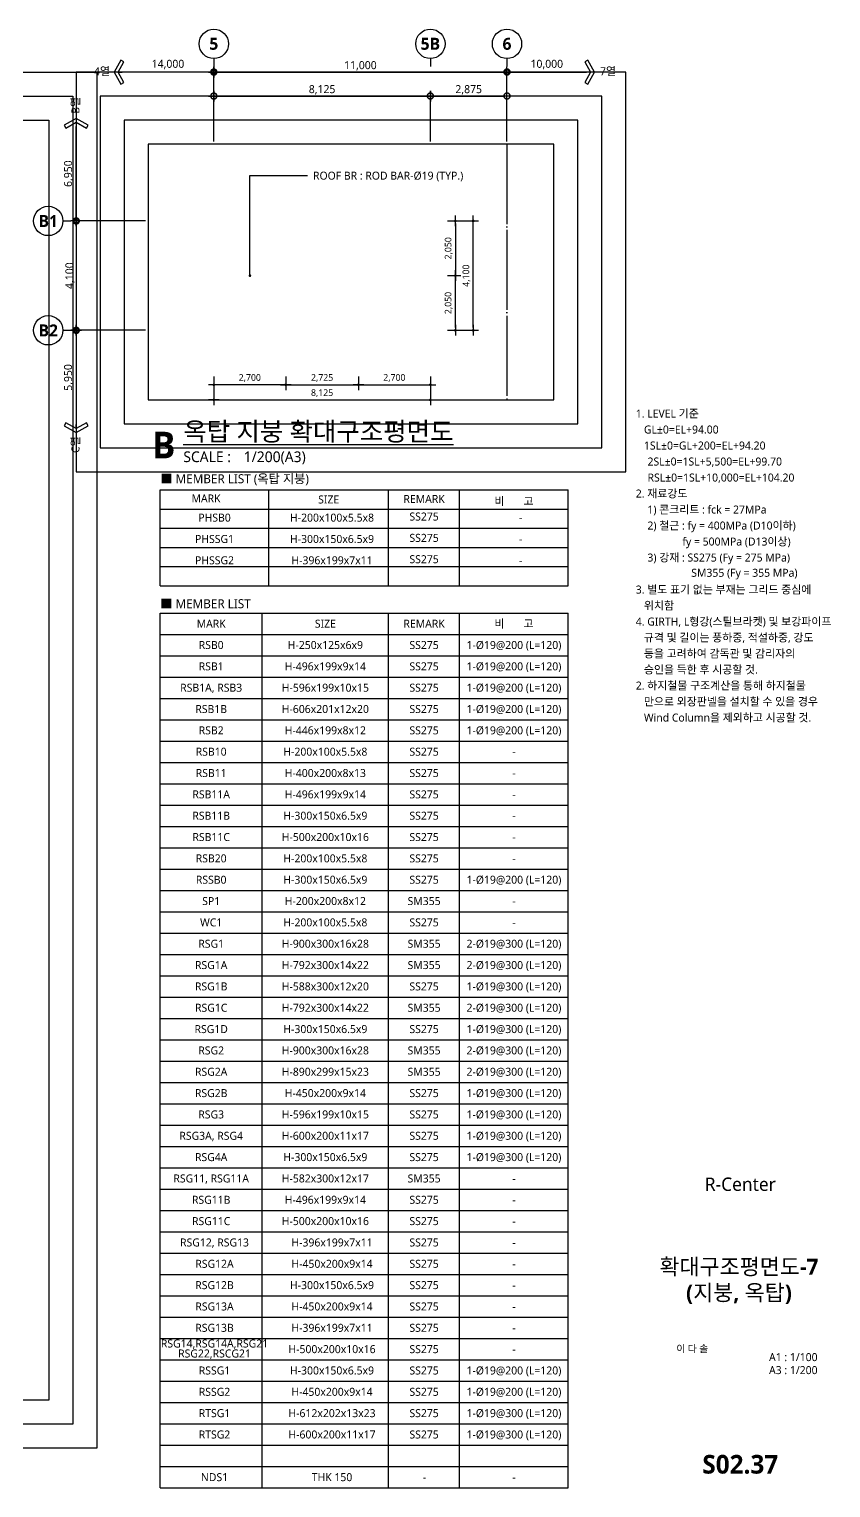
# Model space of a CAD drawing. Header units: millimetres. Extents: x 5446 to 585647, y 2414 to 57106.
# Drawn here: x 555566 to 585647, y 2417 to 57106 of the extents above; entities that cross this region are included whole.
import ezdxf
from ezdxf.enums import TextEntityAlignment as Align

# ---------------------------------------------------------------- set-up
doc = ezdxf.new("R2010")
doc.units = ezdxf.units.MM
doc.header["$LTSCALE"] = 100
doc.linetypes.add('CEN-GAUN', pattern=[32.2, 30, -1, 0.2, -1])
doc.layers.get('DEFPOINTS').update_dxf_attribs({"color": 137})
for name, color, linetype in [('7', 7, 'Continuous'), ('CEN', 1, 'CEN-GAUN'), ('DIM', 7, 'Continuous'), ('DIM-INT', 7, 'Continuous'), ('SYM', 6, 'Continuous'), ('SYM-BUB', 3, 'Continuous'), ('TEX', 3, 'Continuous'), ('TEXT', 3, 'Continuous'), ('XR-SHEET$0$TITLE', 7, 'Continuous'), ('XR-SHEET$1$SHT', 5, 'Continuous'), ('XR-SHEET$1$TEXT', 3, 'Continuous')]:
    doc.layers.add(name, color=color, linetype=linetype)
doc.layers.add('TEMP', color=171, linetype='Continuous', plot=False)
doc.styles.add('$0$스타일1', font='malgun.ttf')
doc.styles.add('XR-SHEET$0$굴림체(옥산)', font='malgun.ttf')
doc.styles.add('XR-SHEET$0$맑은고딕B', font='malgunbd.ttf')
doc.styles.add('맑은고딕B', font='malgunbd.ttf')
doc.styles.add('맑은고딕L', font='malgun.ttf')
doc.styles.add('스타일1', font='malgun.ttf')
doc.styles.add('스타일2', font='malgunbd.ttf')
doc.dimstyles.new('CJA', dxfattribs={"dimscale": 300, "dimtxt": 2.7, "dimasz": 1, "dimexe": 2, "dimexo": 3, "dimgap": 1, "dimtad": 1, "dimdec": 0, "dimzin": 1, "dimdsep": 46, "dimlunit": 6, "dimtxsty": '$0$스타일1', "dimblk": 'CJDOT', "dimcen": 0.09, "dimdle": 1, "dimclrd": 256, "dimclre": 256, "dimclrt": 3, "dimadec": 0, "dimazin": 0, "dimtfac": 1, "dimtdec": 0, "dimtix": 1, "dimtmove": 2, "dimatfit": 3, "dimldrblk": 'CJDOT', "dimfxl": 1, "dimtolj": 1, "dimtzin": 1, "dimarcsym": 0})
doc.dimstyles.new('GAUN-100', dxfattribs={"dimscale": 100, "dimtxt": 3, "dimasz": 1, "dimexe": 1, "dimexo": 1, "dimgap": 0.5, "dimtad": 1, "dimdec": 0, "dimzin": 1, "dimdsep": 46, "dimlunit": 6, "dimtxsty": '스타일1', "dimblk": 'GAUN-DOT', "dimcen": -2, "dimdle": 2, "dimclrd": 256, "dimclre": 256, "dimclrt": 3, "dimadec": 0, "dimazin": 0, "dimtfac": 1, "dimtdec": 0, "dimtix": 1, "dimtmove": 2, "dimatfit": 3, "dimldrblk": 'DOTSMALL', "dimfxl": 1, "dimtolj": 1, "dimtzin": 1, "dimarcsym": 0})

# ---------------------------------------------------------------- blocks, each defined once
blk = doc.blocks.new('XR-SHEET$0$TITLE')
at = {"layer": 'XR-SHEET$0$TITLE', "true_color": 0x000000, "style": 'XR-SHEET$0$굴림체(옥산)'}
for tag, height, p in [('동명칭', 6, (776.77, -457.26)), ('SCALE-A1', 3, (797.5, -522)), ('SCALE-A3', 3, (797.5, -527)), ('DATA', 3, (797.5, -540))]:
    blk.add_attdef(tag, text='', height=height, dxfattribs=at).set_placement(p, align=Align.MIDDLE)
for tag, height, p in [('TITLE1', 6, (776.5, -479.4)), ('TITLE4', 6, (776.5, -484.39)), ('TITLE2', 6, (776.5, -489)), ('TITLE5', 6, (776.5, -493.99)), ('TITLE3', 6, (776.5, -498.7)), ('NAME-1', 3, (760.16, -517.5)), ('NAME-2', 3, (760.16, -526.5)), ('A0.00', 7, (776.5, -561))]:
    blk.add_attdef(tag, text='', height=height, dxfattribs=at).set_placement(p, align=Align.MIDDLE_CENTER)
blk = doc.blocks.new('dwgtitle')
at = {"layer": 'SYM', "color": 3, "style": '스타일1'}
blk.add_text('SCALE :', height=4, dxfattribs=at).set_placement((12.25, -1.4))
for tag, p, height in [('%%UTITLE', (12.25, 6.59), 7), ('1/100', (34.89, -1.4), 4)]:
    blk.add_attdef(tag, p, '', height=height, dxfattribs=at)
at = {"layer": 'SYM', "color": 6, "style": '스타일2'}
blk.add_attdef('A', text='', height=10, dxfattribs=at).set_placement((4.89, 5), align=Align.MIDDLE)
blk = doc.blocks.new('NEW_BUB')
at = {"layer": 'SYM-BUB', "color": 6}
blk.add_line((0, 3), (0, 0), dxfattribs=at)
blk.add_circle((0, 8.5), 5.5, dxfattribs=at)
at = {"layer": 'SYM-BUB', "color": 3, "style": '스타일2'}
blk.add_attdef('X', text='', height=4.5, dxfattribs=at).set_placement((0, 8.5), align=Align.MIDDLE)
blk = doc.blocks.new('_DotSmall')
at = {"color": 0, "linetype": 'ByBlock', "const_width": 0.5}
blk.add_lwpolyline([(-0.0625, 0, 1), (0.0625, 0, 1)], format="xyb", close=True, dxfattribs=at)
blk = doc.blocks.new('연장 화살표')
at = {"layer": 'DIM'}
blk.add_line((-0.49, 0), (-1, 0), dxfattribs=at)
blk.add_lwpolyline([(-1.23, 1.29), (-0.49, 0), (-1.23, -1.29), (-0.86, -1.5), (0, 0), (-0.86, 1.5)], close=True, dxfattribs=at)
blk = doc.blocks.new('*D284')
at = {"layer": 'DEFPOINTS', "color": 0, "transparency": 16777216}
for p in [(558754, 55500), (558754, 55500), (562495, 52800)]:
    blk.add_point(p, dxfattribs=at)
at = {"layer": 'DIM', "color": 7, "lineweight": -2, "transparency": 16777216}
for p, q in [((562695, 55500), (559054, 55500)), ((562495, 53100), (562495, 55700))]:
    blk.add_line(p, q, dxfattribs=at)
at = {"layer": 'DIM', "color": 7, "lineweight": -2, "transparency": 16777216, "xscale": 300, "yscale": 300, "zscale": 300, "rotation": 180}
blk.add_blockref('연장 화살표', (558754, 55500), dxfattribs=at)
at = {"layer": 'DIM', "color": 7, "lineweight": -2, "transparency": 16777216, "xscale": 300, "yscale": 300, "zscale": 300}
blk.add_blockref('_DotSmall', (562495, 55500), dxfattribs=at)
at = {"layer": 'DIM', "color": 3, "transparency": 16777216, "insert": (560775, 55781), "char_height": 300, "attachment_point": 5, "style": '스타일1'}
blk.add_mtext('\\A1;14,000', dxfattribs=at)
blk = doc.blocks.new('CJDOT')
blk.add_line((-2, 0), (2, 0))
at = {"const_width": 0.5}
blk.add_lwpolyline([(-0.25, 0, 1), (0.25, 0, 1)], format="xyb", close=True, dxfattribs=at)
blk = doc.blocks.new('GAUN-DOT')
at = {"linetype": 'ByBlock'}
for p, q in [((2, 0), (-2, 0)), ((0, -2), (0, 2))]:
    blk.add_line(p, q, dxfattribs=at)
at = {"const_width": 2.25}
blk.add_lwpolyline([(0, 0.28125, 1), (0, -0.28125, 1)], format="xyb", close=True, dxfattribs=at)
blk = doc.blocks.new('*D285')
at = {"layer": 'DEFPOINTS', "color": 0, "transparency": 16777216}
for p in [(570620, 54600), (562495, 52800), (570620, 52800)]:
    blk.add_point(p, dxfattribs=at)
at = {"layer": 'DIM', "lineweight": -2, "transparency": 16777216}
for p, q in [((562495, 52900), (562495, 54700)), ((570620, 52900), (570620, 54700)), ((562595, 54600), (570520, 54600))]:
    blk.add_line(p, q, dxfattribs=at)
at = {"layer": 'DIM', "lineweight": -2, "transparency": 16777216, "xscale": 100, "yscale": 100, "zscale": 100, "rotation": 180}
blk.add_blockref('GAUN-DOT', (562495, 54600), dxfattribs=at)
at = {"layer": 'DIM', "lineweight": -2, "transparency": 16777216, "xscale": 100, "yscale": 100, "zscale": 100}
blk.add_blockref('GAUN-DOT', (570620, 54600), dxfattribs=at)
at = {"layer": 'DIM', "color": 3, "transparency": 16777216, "insert": (566558, 54831), "char_height": 300, "attachment_point": 5, "style": '스타일1'}
blk.add_mtext('\\A1;8,125', dxfattribs=at)
blk = doc.blocks.new('*D286')
at = {"layer": 'DEFPOINTS', "color": 0, "transparency": 16777216}
for p in [(573495, 54600), (570620, 52800), (573495, 52800)]:
    blk.add_point(p, dxfattribs=at)
at = {"layer": 'DIM', "lineweight": -2, "transparency": 16777216}
for p, q in [((570620, 52900), (570620, 54700)), ((573495, 52900), (573495, 54700)), ((570720, 54600), (573395, 54600))]:
    blk.add_line(p, q, dxfattribs=at)
at = {"layer": 'DIM', "lineweight": -2, "transparency": 16777216, "xscale": 100, "yscale": 100, "zscale": 100, "rotation": 180}
blk.add_blockref('GAUN-DOT', (570620, 54600), dxfattribs=at)
at = {"layer": 'DIM', "lineweight": -2, "transparency": 16777216, "xscale": 100, "yscale": 100, "zscale": 100}
blk.add_blockref('GAUN-DOT', (573495, 54600), dxfattribs=at)
at = {"layer": 'DIM', "color": 3, "transparency": 16777216, "insert": (572058, 54830), "char_height": 300, "attachment_point": 5, "style": '스타일1'}
blk.add_mtext('\\A1;2,875', dxfattribs=at)
blk = doc.blocks.new('*D287')
at = {"layer": 'DEFPOINTS', "color": 0, "transparency": 16777216}
for p in [(573495, 55500), (562495, 52800), (573495, 52800)]:
    blk.add_point(p, dxfattribs=at)
at = {"layer": 'DIM', "lineweight": -2, "transparency": 16777216}
for p, q in [((562495, 52900), (562495, 55600)), ((562595, 55500), (573395, 55500)), ((573495, 52900), (573495, 55600))]:
    blk.add_line(p, q, dxfattribs=at)
at = {"layer": 'DIM', "lineweight": -2, "transparency": 16777216, "xscale": 100, "yscale": 100, "zscale": 100, "rotation": 180}
blk.add_blockref('GAUN-DOT', (562495, 55500), dxfattribs=at)
at = {"layer": 'DIM', "lineweight": -2, "transparency": 16777216, "xscale": 100, "yscale": 100, "zscale": 100}
blk.add_blockref('GAUN-DOT', (573495, 55500), dxfattribs=at)
at = {"layer": 'DIM', "color": 3, "transparency": 16777216, "insert": (567995, 55731), "char_height": 300, "attachment_point": 5, "style": '스타일1'}
blk.add_mtext('\\A1;11,000', dxfattribs=at)
blk = doc.blocks.new('*D288')
at = {"layer": 'DEFPOINTS', "color": 0, "transparency": 16777216}
for p in [(560032, 49915), (557332, 45815), (560032, 45815)]:
    blk.add_point(p, dxfattribs=at)
at = {"layer": 'DIM', "lineweight": -2, "transparency": 16777216}
for p, q in [((559932, 49915), (557232, 49915)), ((557332, 49815), (557332, 45915)), ((559932, 45815), (557232, 45815))]:
    blk.add_line(p, q, dxfattribs=at)
at = {"layer": 'DIM', "lineweight": -2, "transparency": 16777216, "xscale": 100, "yscale": 100, "zscale": 100}
for p, rotation in [((557332, 49915), 90), ((557332, 45815), 270)]:
    blk.add_blockref('GAUN-DOT', p, dxfattribs=dict(at, rotation=rotation))
at = {"layer": 'DIM', "color": 3, "transparency": 16777216, "insert": (557101, 47865), "char_height": 300, "attachment_point": 5, "rotation": 90, "style": '스타일1'}
blk.add_mtext('\\A1;4,100', dxfattribs=at)
blk = doc.blocks.new('*D289')
at = {"layer": 'DEFPOINTS', "color": 0, "transparency": 16777216}
for p in [(560032, 45815), (557332, 41982), (557332, 41982)]:
    blk.add_point(p, dxfattribs=at)
at = {"layer": 'DIM', "color": 7, "lineweight": -2, "transparency": 16777216}
for p, q in [((557332, 46015), (557332, 42282)), ((559732, 45815), (557132, 45815))]:
    blk.add_line(p, q, dxfattribs=at)
at = {"layer": 'DIM', "color": 7, "lineweight": -2, "transparency": 16777216, "xscale": 300, "yscale": 300, "zscale": 300}
for name, p, rotation in [('_DotSmall', (557332, 45815), 90), ('연장 화살표', (557332, 41982), 270)]:
    blk.add_blockref(name, p, dxfattribs=dict(at, rotation=rotation))
at = {"layer": 'DIM', "color": 3, "transparency": 16777216, "insert": (557052, 44048), "char_height": 300, "attachment_point": 5, "rotation": 90, "style": '스타일1'}
blk.add_mtext('\\A1;5,950', dxfattribs=at)
blk = doc.blocks.new('*D290')
at = {"layer": 'DEFPOINTS', "color": 0, "transparency": 16777216}
for p in [(557332, 53763), (557332, 53763), (560032, 49915)]:
    blk.add_point(p, dxfattribs=at)
at = {"layer": 'DIM', "color": 7, "lineweight": -2, "transparency": 16777216}
for p, q in [((557332, 49715), (557332, 53463)), ((559732, 49915), (557132, 49915))]:
    blk.add_line(p, q, dxfattribs=at)
at = {"layer": 'DIM', "color": 7, "lineweight": -2, "transparency": 16777216, "xscale": 300, "yscale": 300, "zscale": 300}
for name, p, rotation in [('연장 화살표', (557332, 53763), 90), ('_DotSmall', (557332, 49915), 270)]:
    blk.add_blockref(name, p, dxfattribs=dict(at, rotation=rotation))
at = {"layer": 'DIM', "color": 3, "transparency": 16777216, "insert": (557052, 51689), "char_height": 300, "attachment_point": 5, "rotation": 90, "style": '스타일1'}
blk.add_mtext('\\A1;6,950', dxfattribs=at)
blk = doc.blocks.new('*D291')
at = {"layer": 'DEFPOINTS', "color": 0, "transparency": 16777216}
for p in [(576782, 55500), (576782, 55500), (573495, 52800)]:
    blk.add_point(p, dxfattribs=at)
at = {"layer": 'DIM', "color": 7, "lineweight": -2, "transparency": 16777216}
for p, q in [((573295, 55500), (576482, 55500)), ((573495, 53100), (573495, 55700))]:
    blk.add_line(p, q, dxfattribs=at)
at = {"layer": 'DIM', "color": 7, "lineweight": -2, "transparency": 16777216, "xscale": 300, "yscale": 300, "zscale": 300}
blk.add_blockref('연장 화살표', (576782, 55500), dxfattribs=at)
at = {"layer": 'DIM', "color": 7, "lineweight": -2, "transparency": 16777216, "xscale": 300, "yscale": 300, "zscale": 300, "rotation": 180}
blk.add_blockref('_DotSmall', (573495, 55500), dxfattribs=at)
at = {"layer": 'DIM', "color": 3, "transparency": 16777216, "insert": (574989, 55781), "char_height": 300, "attachment_point": 5, "style": '스타일1'}
blk.add_mtext('\\A1;10,000', dxfattribs=at)
blk = doc.blocks.new('*D292')
at = {"layer": 'DEFPOINTS', "color": 0, "transparency": 16777216}
for p in [(562495, 44381), (565195, 44381), (562495, 43775)]:
    blk.add_point(p, dxfattribs=at)
at = {"layer": 'DIM-INT', "lineweight": -2, "transparency": 16777216}
for p, q in [((562495, 44081), (562495, 43575)), ((565095, 43775), (562595, 43775)), ((565195, 44081), (565195, 43575))]:
    blk.add_line(p, q, dxfattribs=at)
at = {"layer": 'DIM-INT', "lineweight": -2, "transparency": 16777216, "xscale": 100, "yscale": 100, "zscale": 100, "rotation": 180}
blk.add_blockref('CJDOT', (562495, 43775), dxfattribs=at)
at = {"layer": 'DIM-INT', "lineweight": -2, "transparency": 16777216, "xscale": 100, "yscale": 100, "zscale": 100}
blk.add_blockref('CJDOT', (565195, 43775), dxfattribs=at)
at = {"layer": 'DIM-INT', "color": 3, "transparency": 16777216, "insert": (563845, 44025), "char_height": 250, "attachment_point": 5, "style": '$0$스타일1'}
blk.add_mtext('\\A1;2,700', dxfattribs=at)
blk = doc.blocks.new('*D293')
at = {"layer": 'DEFPOINTS', "color": 0, "transparency": 16777216}
for p in [(565195, 44381), (567920, 44381), (567920, 43775)]:
    blk.add_point(p, dxfattribs=at)
at = {"layer": 'DIM-INT', "lineweight": -2, "transparency": 16777216}
for p, q in [((565195, 44081), (565195, 43575)), ((565295, 43775), (567820, 43775)), ((567920, 44081), (567920, 43575))]:
    blk.add_line(p, q, dxfattribs=at)
at = {"layer": 'DIM-INT', "lineweight": -2, "transparency": 16777216, "xscale": 100, "yscale": 100, "zscale": 100, "rotation": 180}
blk.add_blockref('CJDOT', (565195, 43775), dxfattribs=at)
at = {"layer": 'DIM-INT', "lineweight": -2, "transparency": 16777216, "xscale": 100, "yscale": 100, "zscale": 100}
blk.add_blockref('CJDOT', (567920, 43775), dxfattribs=at)
at = {"layer": 'DIM-INT', "color": 3, "transparency": 16777216, "insert": (566558, 44025), "char_height": 250, "attachment_point": 5, "style": '$0$스타일1'}
blk.add_mtext('\\A1;2,725', dxfattribs=at)
blk = doc.blocks.new('*D294')
at = {"layer": 'DEFPOINTS', "color": 0, "transparency": 16777216}
for p in [(567920, 44381), (570620, 44381), (570620, 43775)]:
    blk.add_point(p, dxfattribs=at)
at = {"layer": 'DIM-INT', "lineweight": -2, "transparency": 16777216}
for p, q in [((567920, 44081), (567920, 43575)), ((568020, 43775), (570520, 43775)), ((570620, 44081), (570620, 43575))]:
    blk.add_line(p, q, dxfattribs=at)
at = {"layer": 'DIM-INT', "lineweight": -2, "transparency": 16777216, "xscale": 100, "yscale": 100, "zscale": 100, "rotation": 180}
blk.add_blockref('CJDOT', (567920, 43775), dxfattribs=at)
at = {"layer": 'DIM-INT', "lineweight": -2, "transparency": 16777216, "xscale": 100, "yscale": 100, "zscale": 100}
blk.add_blockref('CJDOT', (570620, 43775), dxfattribs=at)
at = {"layer": 'DIM-INT', "color": 3, "transparency": 16777216, "insert": (569270, 44025), "char_height": 250, "attachment_point": 5, "style": '$0$스타일1'}
blk.add_mtext('\\A1;2,700', dxfattribs=at)
blk = doc.blocks.new('*D295')
at = {"layer": 'DEFPOINTS', "color": 0, "transparency": 16777216}
for p in [(562495, 44381), (570620, 44381), (570620, 43207)]:
    blk.add_point(p, dxfattribs=at)
at = {"layer": 'DIM-INT', "lineweight": -2, "transparency": 16777216}
for p, q in [((562495, 44081), (562495, 43007)), ((570620, 44081), (570620, 43007)), ((562595, 43207), (570520, 43207))]:
    blk.add_line(p, q, dxfattribs=at)
at = {"layer": 'DIM-INT', "lineweight": -2, "transparency": 16777216, "xscale": 100, "yscale": 100, "zscale": 100, "rotation": 180}
blk.add_blockref('CJDOT', (562495, 43207), dxfattribs=at)
at = {"layer": 'DIM-INT', "lineweight": -2, "transparency": 16777216, "xscale": 100, "yscale": 100, "zscale": 100}
blk.add_blockref('CJDOT', (570620, 43207), dxfattribs=at)
at = {"layer": 'DIM-INT', "color": 3, "transparency": 16777216, "insert": (566558, 43458), "char_height": 250, "attachment_point": 5, "style": '$0$스타일1'}
blk.add_mtext('\\A1;8,125', dxfattribs=at)
blk = doc.blocks.new('*D296')
at = {"layer": 'DEFPOINTS', "color": 0, "transparency": 16777216}
for p in [(570965, 49915), (572226, 49915), (570965, 45815)]:
    blk.add_point(p, dxfattribs=at)
at = {"layer": 'DIM-INT', "lineweight": -2, "transparency": 16777216}
for p, q in [((571265, 49915), (572426, 49915)), ((572226, 45915), (572226, 49815)), ((571265, 45815), (572426, 45815))]:
    blk.add_line(p, q, dxfattribs=at)
at = {"layer": 'DIM-INT', "lineweight": -2, "transparency": 16777216, "xscale": 100, "yscale": 100, "zscale": 100}
for p, rotation in [((572226, 49915), 90), ((572226, 45815), 270)]:
    blk.add_blockref('CJDOT', p, dxfattribs=dict(at, rotation=rotation))
at = {"layer": 'DIM-INT', "color": 3, "transparency": 16777216, "insert": (571975, 47865), "char_height": 250, "attachment_point": 5, "rotation": 90, "style": '$0$스타일1'}
blk.add_mtext('\\A1;4,100', dxfattribs=at)
blk = doc.blocks.new('*D297')
at = {"layer": 'DEFPOINTS', "color": 0, "transparency": 16777216}
for p in [(570965, 47865), (571558, 47865), (570965, 45815)]:
    blk.add_point(p, dxfattribs=at)
at = {"layer": 'DIM-INT', "lineweight": -2, "transparency": 16777216}
for p, q in [((571265, 47865), (571758, 47865)), ((571558, 45915), (571558, 47765)), ((571265, 45815), (571758, 45815))]:
    blk.add_line(p, q, dxfattribs=at)
at = {"layer": 'DIM-INT', "lineweight": -2, "transparency": 16777216, "xscale": 100, "yscale": 100, "zscale": 100}
for p, rotation in [((571558, 47865), 90), ((571558, 45815), 270)]:
    blk.add_blockref('CJDOT', p, dxfattribs=dict(at, rotation=rotation))
at = {"layer": 'DIM-INT', "color": 3, "transparency": 16777216, "insert": (571308, 46840), "char_height": 250, "attachment_point": 5, "rotation": 90, "style": '$0$스타일1'}
blk.add_mtext('\\A1;2,050', dxfattribs=at)
blk = doc.blocks.new('*D298')
at = {"layer": 'DEFPOINTS', "color": 0, "transparency": 16777216}
for p in [(570965, 49915), (570965, 47865), (571558, 47865)]:
    blk.add_point(p, dxfattribs=at)
at = {"layer": 'DIM-INT', "lineweight": -2, "transparency": 16777216}
for p, q in [((571265, 49915), (571758, 49915)), ((571558, 49815), (571558, 47965)), ((571265, 47865), (571758, 47865))]:
    blk.add_line(p, q, dxfattribs=at)
at = {"layer": 'DIM-INT', "lineweight": -2, "transparency": 16777216, "xscale": 100, "yscale": 100, "zscale": 100}
for p, rotation in [((571558, 49915), 90), ((571558, 47865), 270)]:
    blk.add_blockref('CJDOT', p, dxfattribs=dict(at, rotation=rotation))
at = {"layer": 'DIM-INT', "color": 3, "transparency": 16777216, "insert": (571308, 48890), "char_height": 250, "attachment_point": 5, "rotation": 90, "style": '$0$스타일1'}
blk.add_mtext('\\A1;2,050', dxfattribs=at)
blk = doc.blocks.new('A$C8b652f08')
at = {"layer": 'TEXT', "style": '스타일1'}
for s, p in [('1. LEVEL 기준', (757, -2089)), ('   GL%%P0=EL+94.00', (757, -3289)), ('   1SL%%P0=GL+200=EL+94.20', (757, -4489)), (' 2SL%%P0=1SL+5,500=EL+99.70', (1434, -5689)), (' RSL%%P0=1SL+10,000=EL+104.20', (1434, -6889)), ('2. 재료강도', (757, -8089)), ('1) 콘크리트 : fck = 27MPa', (1630, -9289)), ('2) 철근 : fy = 400MPa (D10이하)', (1630, -10489)), ('         fy = 500MPa (D13이상)', (2424, -11689)), ('3) 강재 : SS275 (Fy = 275 MPa)', (1630, -12889)), ('SM355 (Fy = 355 MPa)', (4921, -14030)), ('3. 별도 표기 없는 부재는 그리드 중심에', (757, -15289)), ('   위치함', (757, -16489)), ('4. GIRTH, L형강(스틸브라켓) 및 보강파이프', (757, -17689)), ('   규격 및 길이는 풍하중, 적설하중, 강도', (757, -18889)), ('   등을 고려하여 감독관 및 감리자의 ', (757, -20089)), ('   승인을 득한 후 시공할 것. ', (757, -21289)), ('2. 하지철물 구조계산을 통해 하지철물 ', (757, -22489)), ('   만으로 외장판넬을 설치할 수 있을 경우', (757, -23689)), ('   Wind Column을 제외하고 시공할 것.', (757, -24889))]:
    blk.add_text(s, height=600, dxfattribs=at).set_placement(p, align=Align.BOTTOM_LEFT)

msp = doc.modelspace()

# ---------------------------------------------------------------- linework, layer by layer
for p, q in [((560486.8, 35216.7), (575796.7, 35216.7)), ((560486.8, 23216.7), (560486.8, 35216.7)), ((564305.4, 23216.7), (564305.4, 35216.7)), ((569054.8, 23216.7), (569054.8, 35216.7)), ((571715, 23216.7), (571715, 35216.7)), ((575796.7, 23216.7), (575796.7, 35216.7)), ((560486.8, 34416.7), (575796.7, 34416.7)), ((560486.8, 33616.7), (575796.7, 33616.7)), ((560486.8, 32816.7), (575796.7, 32816.7)), ((560486.8, 32016.7), (575796.7, 32016.7)), ((560486.8, 31216.7), (575796.7, 31216.7)), ((560486.8, 30416.7), (575796.7, 30416.7)), ((560486.8, 29616.7), (575796.7, 29616.7)), ((560486.8, 28816.7), (575796.7, 28816.7)), ((560486.8, 28016.7), (575796.7, 28016.7)), ((560486.8, 27216.7), (575796.7, 27216.7)), ((560486.8, 26416.7), (575796.7, 26416.7)), ((560486.8, 25616.7), (575796.7, 25616.7)), ((560486.8, 24816.7), (575796.7, 24816.7)), ((560486.8, 24016.7), (575796.7, 24016.7)), ((560486.8, 23216.7), (575796.7, 23216.7)), ((560486.8, 23216.7), (575796.7, 23216.7)), ((560486.8, 23216.7), (575796.7, 23216.7)), ((560486.8, 2416.7), (560486.8, 23216.7)), ((564305.4, 2416.7), (564305.4, 23216.7)), ((569054.8, 2416.7), (569054.8, 23216.7)), ((571715, 2416.7), (571715, 23216.7)), ((575796.7, 2416.7), (575796.7, 23216.7)), ((560486.8, 22416.7), (575796.7, 22416.7)), ((560486.8, 22416.7), (575796.7, 22416.7)), ((560486.8, 21616.7), (575796.7, 21616.7)), ((560486.8, 20816.7), (575796.7, 20816.7)), ((560486.8, 20016.7), (575796.7, 20016.7)), ((560486.8, 19216.7), (575796.7, 19216.7)), ((560486.8, 18416.7), (575796.7, 18416.7)), ((560486.8, 17616.7), (575796.7, 17616.7)), ((560486.8, 16816.7), (575796.7, 16816.7)), ((560486.8, 16016.7), (575796.7, 16016.7)), ((560486.8, 15216.7), (575796.7, 15216.7)), ((560486.8, 14416.7), (575796.7, 14416.7)), ((560486.8, 13616.7), (575796.7, 13616.7)), ((560486.8, 12816.7), (575796.7, 12816.7)), ((560486.8, 12016.7), (575796.7, 12016.7)), ((560486.8, 11216.7), (575796.7, 11216.7)), ((560486.8, 10416.7), (575796.7, 10416.7)), ((560486.8, 9616.7), (575796.7, 9616.7)), ((560486.8, 8816.7), (575796.7, 8816.7)), ((560486.8, 8016.7), (575796.7, 8016.7)), ((560486.8, 7216.7), (575796.7, 7216.7)), ((560486.8, 6416.7), (575796.7, 6416.7)), ((560486.8, 5616.7), (575796.7, 5616.7)), ((560486.8, 4816.7), (575796.7, 4816.7)), ((560486.8, 4016.7), (575796.7, 4016.7)), ((560486.8, 3216.7), (575796.7, 3216.7)), ((560486.8, 2416.7), (575796.7, 2416.7))]:
    msp.add_line(p, q)
at = {"layer": '7'}
for p, q in [((560486.8, 39830.2), (575796.7, 39830.2)), ((560486.8, 36236), (560486.8, 39830.2)), ((564555.4, 36236), (564555.4, 39830.2)), ((569054.8, 36236), (569054.8, 39830.2)), ((571715, 36236), (571715, 39830.2)), ((575796.7, 36236), (575796.7, 39830.2)), ((560486.8, 39111.4), (575796.7, 39111.4)), ((560486.8, 38392.5), (575796.7, 38392.5)), ((560486.8, 37673.7), (575796.7, 37673.7)), ((560486.8, 36954.8), (575796.7, 36954.8)), ((560486.8, 36236), (575796.7, 36236))]:
    msp.add_line(p, q, dxfattribs=at)
at = {"layer": 'CEN'}
msp.add_line((573495.4, 52800), (573495.4, 43206.8), dxfattribs=at)
at = {"layer": 'TEMP'}
for points in [[(511627.1, 55500), (558099, 55500), (558099, 3900), (511627.1, 3900)], [(577950, 55500), (557332.2, 55500), (557332.2, 40506.8), (577950, 40506.8)], [(512527.1, 54600), (557199, 54600), (557199, 4800), (512527.1, 4800)], [(577050, 54600), (558232.2, 54600), (558232.2, 41406.8), (577050, 41406.8)], [(513427.1, 53700), (556299, 53700), (556299, 5700), (513427.1, 5700)], [(576150, 53700), (559132.2, 53700), (559132.2, 42306.8), (576150, 42306.8)], [(575250, 52800), (560032.2, 52800), (560032.2, 43206.8), (575250, 43206.8)]]:
    msp.add_lwpolyline(points, close=True, dxfattribs=at)
at = {"layer": 'TEX', "color": 6}
msp.add_lwpolyline([(563849.6, 47865.1), (563849.6, 51623.3), (566009.2, 51623.3)], dxfattribs=at)
at = {"layer": 'TEX', "color": 6, "const_width": 50}
msp.add_lwpolyline([(563849.6, 47840.1, 1), (563849.6, 47890.1, 1)], format="xyb", close=True, dxfattribs=at)
msp.add_lwpolyline([(563849.6, 47840.1, 1), (563849.6, 47890.1, 1)], format="xyb", close=True, dxfattribs=at)

# ---------------------------------------------------------------- block references
at = {"layer": 'DIM', "xscale": 0.5, "yscale": 0.5, "zscale": 0.5}
msp.add_blockref('A$C8b652f08', (577950, 43500), dxfattribs=at)
at = {"layer": 'SYM', "xscale": 100, "yscale": 100, "zscale": 100}
msp.add_blockref('dwgtitle', (560125.7, 41014.1, -0.5), dxfattribs=at).add_auto_attribs({'%%UTITLE': '%%U옥탑 지붕 확대구조평면도', '1/100': '1/200(A3)', 'A': 'B'})
at = {"layer": 'SYM-BUB', "xscale": 100, "yscale": 100, "zscale": 100}
for p, values in [((562495.4, 55706.2), {'X': '5'}), ((570620.4, 55706.2), {'X': '5B'}), ((573495.4, 55706.2), {'X': '6'})]:
    msp.add_blockref('NEW_BUB', p, dxfattribs=at).add_auto_attribs(values)
at = {"layer": 'SYM-BUB'}
ref = msp.add_blockref('NEW_BUB', (557132.2, 49915.1), dxfattribs=dict(at, xscale=100, yscale=100, zscale=100, rotation=90))
ref.add_attrib('X', 'B1', dxfattribs={"color": 3, "height": 450, "style": '스타일2'}).set_placement((556282.2, 49915.1), align=Align.MIDDLE)
ref = msp.add_blockref('NEW_BUB', (557132.2, 45815.1), dxfattribs=dict(at, xscale=100, yscale=100, zscale=100, rotation=90))
ref.add_attrib('X', 'B2', dxfattribs={"color": 3, "height": 450, "style": '스타일2'}).set_placement((556282.2, 45815.1), align=Align.MIDDLE)
at = {"layer": 'TEXT'}
ref = msp.add_blockref('XR-SHEET$0$TITLE', (504600, 0), dxfattribs=dict(at, xscale=100, yscale=100, zscale=100))
ref.add_attrib('TITLE2', '확대구조평면도-7', dxfattribs={"layer": 'XR-SHEET$1$SHT', "color": 4, "true_color": 0x000004, "height": 600, "style": '맑은고딕B'}).set_placement((582200, 10708.6), align=Align.MIDDLE_CENTER)
ref.add_attrib('TITLE3', '(지붕, 옥탑)', dxfattribs={"layer": 'XR-SHEET$1$SHT', "color": 4, "true_color": 0x000004, "height": 600, "style": 'XR-SHEET$0$맑은고딕B'}).set_placement((582200, 9738.2, 1377.1), align=Align.MIDDLE_CENTER)
ref.add_attrib('NAME-1', '이 다 솔', dxfattribs={"layer": 'XR-SHEET$1$TEXT', "color": 3, "true_color": 0x000003, "height": 270, "style": '스타일1'}).set_placement((579850, 7633.3, 1377.1), align=Align.MIDDLE_LEFT)
ref.add_attrib('SCALE-A1', 'A1 : 1/100', dxfattribs={"layer": 'XR-SHEET$1$SHT', "color": 3, "true_color": 0x000003, "height": 300, "style": '스타일1'}).set_placement((584239.1, 7317.2), align=Align.MIDDLE_CENTER)
ref.add_attrib('SCALE-A3', 'A3 : 1/200', dxfattribs={"layer": 'XR-SHEET$1$SHT', "color": 3, "true_color": 0x000003, "height": 300, "style": '스타일1'}).set_placement((584239.1, 6830.8), align=Align.MIDDLE_CENTER)
ref.add_attrib('A0.00', 'S02.37', dxfattribs={"layer": 'XR-SHEET$1$SHT', "color": 4, "true_color": 0x000004, "height": 700, "style": '맑은고딕B'}).set_placement((582250, 3300), align=Align.MIDDLE_CENTER)

# ---------------------------------------------------------------- texts
at = {"layer": 'DIM', "color": 3, "style": '스타일1'}
for s, p in [('4열', (558299.5, 55379.4)), ('7열', (577286.9, 55379.4))]:
    msp.add_text(s, height=300, dxfattribs=at).set_placement(p, align=Align.CENTER)
for s, p in [('B열', (557452.8, 54250.5)), ('C열', (557452.8, 41527.2))]:
    msp.add_text(s, height=300, rotation=90, dxfattribs=at).set_placement(p, align=Align.CENTER)
at = {"layer": 'TEX'}
for s, height, style, p in [('ROOF BR : ROD BAR-Ø19 (TYP.)', 300, '맑은고딕L', (566217.2, 51614.3, -786309.8)), ('■ MEMBER LIST (옥탑 지붕)', 336.96, '스타일1', (560486.8, 40250.8)), ('■ MEMBER LIST', 336.96, '스타일1', (560484.9, 35565.4))]:
    msp.add_text(s, height=height, dxfattribs=dict(at, style=style)).set_placement(p, align=Align.MIDDLE_LEFT)
at = {"layer": 'TEXT', "style": '스타일1'}
for s, height, p in [('MARK', 300, (562202.4, 39512.8)), ('SIZE', 300, (566805.1, 39473.4)), ('REMARK', 300, (570384.9, 39491.8)), ('비       고', 300, (573755.8, 39411)), ('PHSB0', 300, (562521.1, 38792.5)), ('H-200x100x5.5x8', 300, (566930.1, 38792.5)), ('SS275', 300, (570384.9, 38833.2)), ('-', 300, (574005.8, 38792.5)), ('PHSSG1', 300, (562521.1, 37992.5)), ('H-300x150x6.5x9', 300, (566930.1, 37992.5)), ('SS275', 300, (570384.9, 38033.2)), ('-', 300, (574005.8, 37992.5)), ('PHSSG2', 300, (562521.1, 37192.5)), ('H-396x199x7x11', 300, (566930.1, 37192.5)), ('SS275', 300, (570384.9, 37233.2)), ('-', 300, (574005.8, 37192.5)), ('비       고', 300, (573755.8, 34816.7)), ('MARK', 300, (562396.1, 34816.7)), ('SIZE', 300, (566680.1, 34816.7)), ('REMARK', 300, (570384.9, 34816.7)), ('RSB0', 300, (562396.1, 34016.7)), ('H-250x125x6x9', 300, (566680.1, 34016.7)), ('SS275', 300, (570384.9, 34016.7)), ('1-Ø19@200 (L=120)', 300, (573755.8, 34016.7)), ('RSB1', 300, (562396.1, 33216.7)), ('H-496x199x9x14', 300, (566680.1, 33216.7)), ('SS275', 300, (570384.9, 33216.7)), ('1-Ø19@200 (L=120)', 300, (573755.8, 33216.7)), ('RSB1A, RSB3', 300, (562396.1, 32416.7)), ('H-596x199x10x15', 300, (566680.1, 32416.7)), ('SS275', 300, (570384.9, 32416.7)), ('1-Ø19@200 (L=120)', 300, (573755.8, 32416.7)), ('RSB1B', 300, (562396.1, 31616.7)), ('H-606x201x12x20', 300, (566680.1, 31616.7)), ('SS275', 300, (570384.9, 31616.7)), ('1-Ø19@200 (L=120)', 300, (573755.8, 31616.7)), ('RSB2', 300, (562396.1, 30816.7)), ('H-446x199x8x12', 300, (566680.1, 30816.7)), ('SS275', 300, (570384.9, 30816.7)), ('1-Ø19@200 (L=120)', 300, (573755.8, 30816.7)), ('RSB10', 300, (562396.1, 30016.7)), ('H-200x100x5.5x8', 300, (566680.1, 30016.7)), ('SS275', 300, (570384.9, 30016.7)), ('-', 300, (573755.8, 30016.7)), ('RSB11', 300, (562396.1, 29216.7)), ('H-400x200x8x13', 300, (566680.1, 29216.7)), ('SS275', 300, (570384.9, 29216.7)), ('-', 300, (573755.8, 29216.7)), ('RSB11A', 300, (562396.1, 28416.7)), ('H-496x199x9x14', 300, (566680.1, 28416.7)), ('SS275', 300, (570384.9, 28416.7)), ('-', 300, (573755.8, 28416.7)), ('RSB11B', 300, (562396.1, 27616.7)), ('H-300x150x6.5x9', 300, (566680.1, 27616.7)), ('SS275', 300, (570384.9, 27616.7)), ('-', 300, (573755.8, 27616.7)), ('RSB11C', 300, (562396.1, 26816.7)), ('H-500x200x10x16', 300, (566680.1, 26816.7)), ('SS275', 300, (570384.9, 26816.7)), ('-', 300, (573755.8, 26816.7)), ('RSB20', 300, (562396.1, 26016.7)), ('H-200x100x5.5x8', 300, (566680.1, 26016.7)), ('SS275', 300, (570384.9, 26016.7)), ('-', 300, (573755.8, 26016.7)), ('RSSB0', 300, (562396.1, 25216.7)), ('H-300x150x6.5x9', 300, (566680.1, 25216.7)), ('SS275', 300, (570384.9, 25216.7)), ('1-Ø19@200 (L=120)', 300, (573755.8, 25216.7)), ('SP1', 300, (562396.1, 24416.7)), ('H-200x200x8x12', 300, (566680.1, 24416.7)), ('SM355', 300, (570384.9, 24416.7)), ('-', 300, (573755.8, 24416.7)), ('WC1', 300, (562396.1, 23616.7)), ('H-200x100x5.5x8', 300, (566680.1, 23616.7)), ('SS275', 300, (570384.9, 23616.7)), ('-', 300, (573755.8, 23616.7)), ('RSG1', 300, (562396.1, 22816.7)), ('H-900x300x16x28', 300, (566680.1, 22816.7)), ('SM355', 300, (570384.9, 22816.7)), ('2-Ø19@300 (L=120)', 300, (573755.8, 22816.7)), ('RSG1A', 300, (562396.1, 22016.7)), ('H-792x300x14x22', 300, (566680.1, 22016.7)), ('SM355', 300, (570384.9, 22016.7)), ('2-Ø19@300 (L=120)', 300, (573755.8, 22016.7)), ('RSG1B', 300, (562396.1, 21216.7)), ('H-588x300x12x20', 300, (566680.1, 21216.7)), ('SS275', 300, (570384.9, 21216.7)), ('1-Ø19@300 (L=120)', 300, (573755.8, 21216.7)), ('RSG1C', 300, (562396.1, 20416.7)), ('H-792x300x14x22', 300, (566680.1, 20416.7)), ('SM355', 300, (570384.9, 20416.7)), ('2-Ø19@300 (L=120)', 300, (573755.8, 20416.7)), ('RSG1D', 300, (562396.1, 19616.7)), ('H-300x150x6.5x9', 300, (566680.1, 19616.7)), ('SS275', 300, (570384.9, 19616.7)), ('1-Ø19@300 (L=120)', 300, (573755.8, 19616.7)), ('RSG2', 300, (562396.1, 18816.7)), ('H-900x300x16x28', 300, (566680.1, 18816.7)), ('SM355', 300, (570384.9, 18816.7)), ('2-Ø19@300 (L=120)', 300, (573755.8, 18816.7)), ('RSG2A', 300, (562396.1, 18016.7)), ('H-890x299x15x23', 300, (566680.1, 18016.7)), ('SM355', 300, (570384.9, 18016.7)), ('2-Ø19@300 (L=120)', 300, (573755.8, 18016.7)), ('RSG2B', 300, (562396.1, 17216.7)), ('H-450x200x9x14', 300, (566680.1, 17216.7)), ('SS275', 300, (570384.9, 17216.7)), ('1-Ø19@300 (L=120)', 300, (573755.8, 17216.7)), ('RSG3', 300, (562396.1, 16416.7)), ('H-596x199x10x15', 300, (566680.1, 16416.7)), ('SS275', 300, (570384.9, 16416.7)), ('1-Ø19@300 (L=120)', 300, (573755.8, 16416.7)), ('RSG3A, RSG4', 300, (562396.1, 15616.7)), ('H-600x200x11x17', 300, (566680.1, 15616.7)), ('SS275', 300, (570384.9, 15616.7)), ('1-Ø19@300 (L=120)', 300, (573755.8, 15616.7)), ('RSG4A', 300, (562396.1, 14816.7)), ('H-300x150x6.5x9', 300, (566680.1, 14816.7)), ('SS275', 300, (570384.9, 14816.7)), ('1-Ø19@300 (L=120)', 300, (573755.8, 14816.7)), ('RSG11, RSG11A', 300, (562396.1, 14016.7)), ('H-582x300x12x17', 300, (566680.1, 14016.7)), ('SM355', 300, (570384.9, 14016.7)), ('-', 300, (573755.8, 14016.7)), ('R-Center', 500, (582250, 13800)), ('RSG11B', 300, (562396.1, 13216.7)), ('H-496x199x9x14', 300, (566680.1, 13216.7)), ('SS275', 300, (570384.9, 13216.7)), ('-', 300, (573755.8, 13216.7)), ('RSG11C', 300, (562396.1, 12416.7)), ('H-500x200x10x16', 300, (566680.1, 12416.7)), ('SS275', 300, (570384.9, 12416.7)), ('-', 300, (573755.8, 12416.7)), ('RSG12, RSG13', 300, (562521.1, 11616.7)), ('H-396x199x7x11', 300, (566930.1, 11616.7)), ('SS275', 300, (570384.9, 11616.7)), ('-', 300, (573755.8, 11616.7)), ('RSG12A', 300, (562521.1, 10816.7)), ('H-450x200x9x14', 300, (566930.1, 10816.7)), ('SS275', 300, (570384.9, 10816.7)), ('-', 300, (573755.8, 10816.7)), ('RSG12B', 300, (562521.1, 10016.7)), ('H-300x150x6.5x9', 300, (566930.1, 10016.7)), ('SS275', 300, (570384.9, 10016.7)), ('-', 300, (573755.8, 10016.7)), ('RSG13A', 300, (562521.1, 9216.7)), ('H-450x200x9x14', 300, (566930.1, 9216.7)), ('SS275', 300, (570384.9, 9216.7)), ('-', 300, (573755.8, 9216.7)), ('RSG13B', 300, (562521.1, 8416.7)), ('H-396x199x7x11', 300, (566930.1, 8416.7)), ('SS275', 300, (570384.9, 8416.7)), ('-', 300, (573755.8, 8416.7)), ('RSG14,RSG14A,RSG21', 300, (562521.1, 7828.7)), ('H-500x200x10x16', 300, (566930.1, 7616.7)), ('SS275', 300, (570384.9, 7616.7)), ('RSG22,RSCG21', 300, (562521.1, 7453.7)), ('-', 300, (573755.8, 7616.7)), ('RSSG1', 300, (562521.1, 6816.7)), ('H-300x150x6.5x9', 300, (566930.1, 6816.7)), ('SS275', 300, (570384.9, 6816.7)), ('1-Ø19@200 (L=120)', 300, (573755.8, 6816.7)), ('RSSG2', 300, (562521.1, 6016.7)), ('H-450x200x9x14', 300, (566930.1, 6016.7)), ('SS275', 300, (570384.9, 6016.7)), ('1-Ø19@200 (L=120)', 300, (573755.8, 6016.7)), ('RTSG1', 300, (562521.1, 5216.7)), ('H-612x202x13x23', 300, (566930.1, 5216.7)), ('SS275', 300, (570384.9, 5216.7)), ('1-Ø19@300 (L=120)', 300, (573755.8, 5216.7)), ('RTSG2', 300, (562521.1, 4416.7)), ('H-600x200x11x17', 300, (566930.1, 4416.7)), ('SS275', 300, (570384.9, 4416.7)), ('1-Ø19@300 (L=120)', 300, (573755.8, 4416.7)), ('NDS1', 300, (562521.1, 2816.7)), ('THK 150', 300, (566930.1, 2816.7)), ('-', 300, (570398.5, 2816.7)), ('-', 300, (573755.8, 2816.7))]:
    msp.add_text(s, height=height, dxfattribs=at).set_placement(p, align=Align.MIDDLE_CENTER)

# ---------------------------------------------------------------- dimensions: what is measured, and where the dimension line sits
at = {"layer": 'DIM'}
dim = msp.add_linear_dim(base=(558753.9, 55500), p1=(562495.4, 52800), p2=(558753.9, 55500), text='14,000', dimstyle='CJA', override={"dimscale": 100, "dimtxt": 3, "dimasz": 3, "dimexe": 2, "dimexo": 3, "dimlunit": 6, "dimtxsty": '스타일1', "dimblk1": 'DotSmall', "dimblk2": '연장 화살표', "dimsah": 1, "dimdle": 2, "dimse2": 1, "dimclrd": 7, "dimclre": 7}, dxfattribs=at)
dim.commit()
dim.dimension.update_dxf_attribs({"geometry": '*D284', "text_midpoint": (560774.7, 55781)})
for base, p1, p2, picture, middle in [((573495.4, 55500), (562495.4, 52800), (573495.4, 52800), '*D287', (567995.4, 55731)), ((570620.4, 54600), (562495.4, 52800), (570620.4, 52800), '*D285', (566557.9, 54831)), ((573495.4, 54600), (570620.4, 52800), (573495.4, 52800), '*D286', (572057.9, 54830.2))]:
    dim = msp.add_linear_dim(base=base, p1=p1, p2=p2, dimstyle='GAUN-100', dxfattribs=at)
    dim.commit()
    dim.dimension.update_dxf_attribs({"geometry": picture, "text_midpoint": middle})
for base, p1, p2, angle, text, picture, middle in [((576782.4, 55500), (573495.4, 52800), (576782.4, 55500), 180, '10,000', '*D291', (574988.9, 55781)), ((557332.2, 53762.7), (560032.2, 49915.1), (557332.2, 53762.7), 270, '6,950', '*D290', (557052, 51688.9)), ((557332.2, 41981.6), (560032.2, 45815.1), (557332.2, 41981.6), 90, '5,950', '*D289', (557052, 44048.4))]:
    dim = msp.add_linear_dim(base=base, p1=p1, p2=p2, angle=angle, text=text, dimstyle='CJA', override={"dimscale": 100, "dimtxt": 3, "dimasz": 3, "dimexe": 2, "dimexo": 3, "dimlunit": 6, "dimtxsty": '스타일1', "dimblk1": 'DotSmall', "dimblk2": '연장 화살표', "dimsah": 1, "dimdle": 2, "dimse2": 1, "dimclrd": 7, "dimclre": 7}, dxfattribs=at)
    dim.commit()
    dim.dimension.update_dxf_attribs({"geometry": picture, "text_midpoint": middle})
dim = msp.add_linear_dim(base=(557332.2, 45815.1), p1=(560032.2, 49915.1), p2=(560032.2, 45815.1), angle=90, dimstyle='GAUN-100', dxfattribs=at)
dim.commit()
dim.dimension.update_dxf_attribs({"geometry": '*D288', "text_midpoint": (557101.2, 47865.1)})
at = {"layer": 'DIM-INT'}
for base, p1, p2, angle, picture, middle in [((572225.9, 49915.1), (570965.2, 45815.1), (570965.2, 49915.1), 90, '*D296', (571975.1, 47865.1)), ((571558.5, 47865.1), (570965.2, 49915.1), (570965.2, 47865.1), 270, '*D298', (571308.4, 48890.1)), ((571558.5, 47865.1), (570965.2, 45815.1), (570965.2, 47865.1), 90, '*D297', (571308.4, 46840.1))]:
    dim = msp.add_linear_dim(base=base, p1=p1, p2=p2, angle=angle, dimstyle='CJA', override={"dimscale": 100, "dimtxt": 2.5}, dxfattribs=at)
    dim.commit()
    dim.dimension.update_dxf_attribs({"geometry": picture, "text_midpoint": middle})
for base, p1, p2, picture, middle in [((562495.4, 43775.2), (565195.4, 44380.7), (562495.4, 44380.7), '*D292', (563845.4, 44025.3)), ((570620.4, 43206.8), (562495.4, 44380.7), (570620.4, 44380.7), '*D295', (566557.9, 43457.6)), ((567920.4, 43775.2), (565195.4, 44380.7), (567920.4, 44380.7), '*D293', (566557.9, 44025.3)), ((570620.4, 43775.2), (567920.4, 44380.7), (570620.4, 44380.7), '*D294', (569270.4, 44025.3))]:
    dim = msp.add_linear_dim(base=base, p1=p1, p2=p2, dimstyle='CJA', override={"dimscale": 100, "dimtxt": 2.5}, dxfattribs=at)
    dim.commit()
    dim.dimension.update_dxf_attribs({"geometry": picture, "text_midpoint": middle})

doc.saveas('drawing.dxf')
